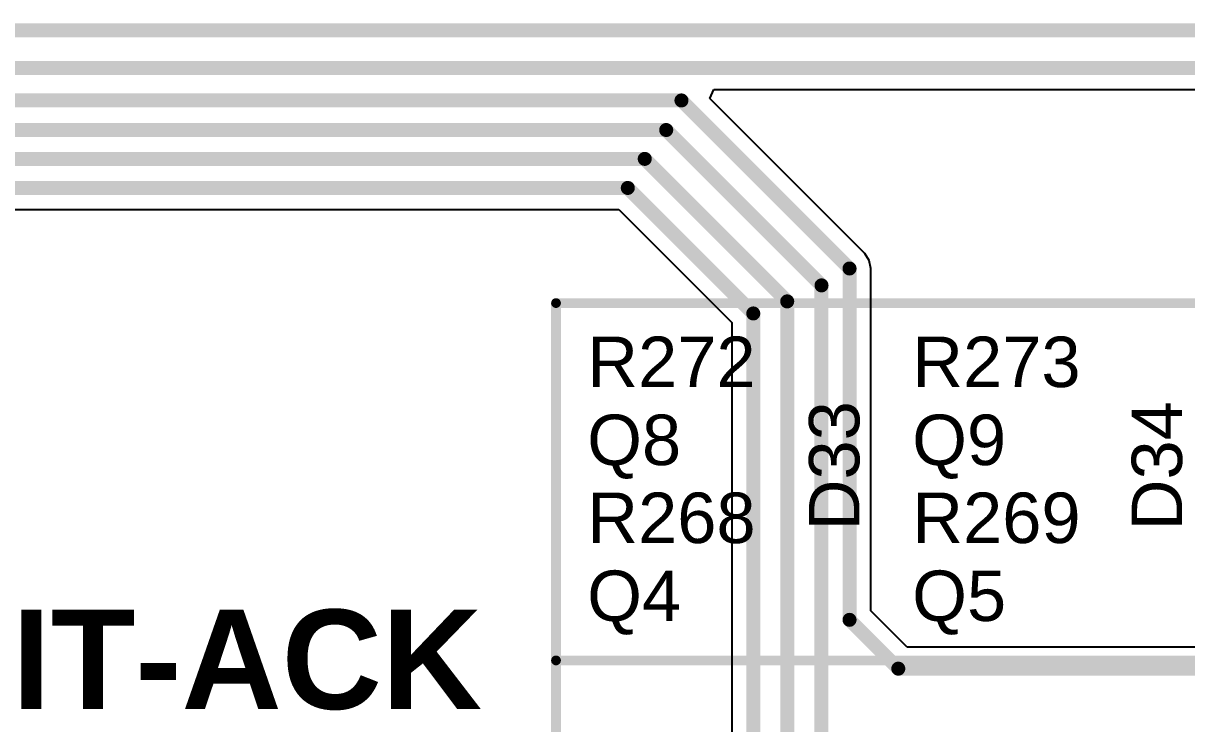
# Model space of a CAD drawing. Header units: inches. Extents: x -11 to 5379, y 0 to 5429.
# Drawn here: x 222.88 to 243.97, y 40.76 to 53.46 of the extents above; entities that cross this region are included whole.
import ezdxf

# ---------------------------------------------------------------- set-up
doc = ezdxf.new("R2010")
doc.units = ezdxf.units.IN
doc.layers.add('Top Layer', color=1, linetype='Continuous')
doc.layers.add('Top Overlay', color=2, linetype='Continuous')
doc.styles.add('Arial', font='', dxfattribs={"height": 0.2})
doc.styles.add('Arial_Bold', font='', dxfattribs={"height": 0.2})
doc.styles.get('Arial').set_extended_font_data('Arial')
doc.styles.get('Arial_Bold').set_extended_font_data('Arial', bold=True)

msp = doc.modelspace()

# ---------------------------------------------------------------- linework, layer by layer
at = {"layer": 'Top Layer'}
for p, q in [((235.328, 52.093), (235.396, 52.257)), ((235.396, 52.257), (249.416, 52.257)), ((238.133, 49.289), (235.328, 52.093)), ((206.187, 50.085), (233.678, 50.085)), ((233.678, 50.085), (235.725, 48.038)), ((238.217, 49.162), (238.133, 49.289)), ((238.247, 49.014), (238.217, 49.162)), ((238.247, 42.807), (238.247, 49.014)), ((235.725, 48.038), (235.725, 35.274)), ((238.904, 42.149), (238.247, 42.807)), ((251.143, 42.149), (238.904, 42.149))]:
    msp.add_line(p, q, dxfattribs=at)
for points in [[(185.244, 53.332, 0.254, 0.254, 0), (249.843, 53.332, 0.254, 0.254, 0)], [(184.481, 52.646, 0.254, 0.254, 0), (249.577, 52.646, 0.254, 0.254, 0)], [(174.163, 52.06, 0.254, 0.254, 0), (234.812, 52.06, 0.254, 0.254, 0)], [(234.812, 52.06, 0.254, 0.254, 0), (237.858, 49.014, 0.254, 0.254, 0)], [(173.875, 51.524, 0.254, 0.254, 0), (234.534, 51.524, 0.254, 0.254, 0)], [(234.534, 51.524, 0.254, 0.254, 0), (237.35, 48.708, 0.254, 0.254, 0)], [(182.526, 51.001, 0.254, 0.254, 0), (234.145, 51.001, 0.254, 0.254, 0)], [(234.145, 51.001, 0.254, 0.254, 0), (236.728, 48.418, 0.254, 0.254, 0)], [(182.91, 50.474, 0.254, 0.254, 0), (233.839, 50.474, 0.254, 0.254, 0)], [(233.839, 50.474, 0.254, 0.254, 0), (236.114, 48.199, 0.254, 0.254, 0)], [(237.858, 42.646, 0.254, 0.254, 0), (237.858, 49.014, 0.254, 0.254, 0)], [(237.35, 35.099, 0.254, 0.254, 0), (237.35, 48.708, 0.254, 0.254, 0)], [(236.728, 34.96, 0.254, 0.254, 0), (236.728, 48.418, 0.254, 0.254, 0)], [(236.114, 35.114, 0.254, 0.254, 0), (236.114, 48.199, 0.254, 0.254, 0)], [(237.858, 42.646, 0.254, 0.254, 0), (238.743, 41.761, 0.254, 0.254, 0)], [(238.743, 41.761, 0.254, 0.254, 0), (251.143, 41.761, 0.254, 0.254, 0)]]:
    msp.add_lwpolyline(points, format="xyseb", dxfattribs=at)
for points in [[(234.748, 52.06, 0.127, 0.127, 1), (234.875, 52.06, 0.127, 0.127, 1)], [(234.748, 52.06, 0.127, 0.127, 1), (234.875, 52.06, 0.127, 0.127, 1)], [(234.471, 51.524, 0.127, 0.127, 1), (234.598, 51.524, 0.127, 0.127, 1)], [(234.471, 51.524, 0.127, 0.127, 1), (234.598, 51.524, 0.127, 0.127, 1)], [(234.082, 51.001, 0.127, 0.127, 1), (234.209, 51.001, 0.127, 0.127, 1)], [(234.082, 51.001, 0.127, 0.127, 1), (234.209, 51.001, 0.127, 0.127, 1)], [(233.775, 50.474, 0.127, 0.127, 1), (233.902, 50.474, 0.127, 0.127, 1)], [(233.775, 50.474, 0.127, 0.127, 1), (233.902, 50.474, 0.127, 0.127, 1)], [(237.795, 49.014, 0.127, 0.127, 1), (237.922, 49.014, 0.127, 0.127, 1)], [(237.795, 49.014, 0.127, 0.127, 1), (237.922, 49.014, 0.127, 0.127, 1)], [(237.287, 48.708, 0.127, 0.127, 1), (237.414, 48.708, 0.127, 0.127, 1)], [(237.287, 48.708, 0.127, 0.127, 1), (237.414, 48.708, 0.127, 0.127, 1)], [(236.665, 48.418, 0.127, 0.127, 1), (236.792, 48.418, 0.127, 0.127, 1)], [(236.665, 48.418, 0.127, 0.127, 1), (236.792, 48.418, 0.127, 0.127, 1)], [(236.05, 48.199, 0.127, 0.127, 1), (236.177, 48.199, 0.127, 0.127, 1)], [(236.05, 48.199, 0.127, 0.127, 1), (236.177, 48.199, 0.127, 0.127, 1)], [(237.795, 42.646, 0.127, 0.127, 1), (237.922, 42.646, 0.127, 0.127, 1)], [(237.795, 42.646, 0.127, 0.127, 1), (237.922, 42.646, 0.127, 0.127, 1)], [(238.679, 41.761, 0.127, 0.127, 1), (238.806, 41.761, 0.127, 0.127, 1)], [(238.679, 41.761, 0.127, 0.127, 1), (238.806, 41.761, 0.127, 0.127, 1)]]:
    msp.add_lwpolyline(points, format="xyseb", close=True, dxfattribs=at)
at = {"layer": 'Top Overlay'}
for points in [[(232.537, 48.387, 0.178, 0.178, 0), (256.057, 48.387, 0.178, 0.178, 0)], [(232.537, 41.91, 0.178, 0.178, 0), (232.537, 48.387, 0.178, 0.178, 0)], [(232.537, 41.91, 0.178, 0.178, 0), (256.057, 41.91, 0.178, 0.178, 0)], [(232.537, 32.997, 0.178, 0.178, 0), (232.537, 41.91, 0.178, 0.178, 0)]]:
    msp.add_lwpolyline(points, format="xyseb", dxfattribs=at)
for points in [[(232.493, 48.387, 0.0889, 0.0889, 1), (232.581, 48.387, 0.0889, 0.0889, 1)], [(232.493, 48.387, 0.0889, 0.0889, 1), (232.581, 48.387, 0.0889, 0.0889, 1)], [(232.493, 41.91, 0.0889, 0.0889, 1), (232.581, 41.91, 0.0889, 0.0889, 1)], [(232.493, 41.91, 0.0889, 0.0889, 1), (232.581, 41.91, 0.0889, 0.0889, 1)], [(232.493, 41.91, 0.0889, 0.0889, 1), (232.581, 41.91, 0.0889, 0.0889, 1)]]:
    msp.add_lwpolyline(points, format="xyseb", close=True, dxfattribs=at)

# ---------------------------------------------------------------- texts
for s, height, style, p in [('R272', 0.9144, 'Arial', (233.102, 46.865)), ('R273', 0.9144, 'Arial', (238.994, 46.865)), ('Q8', 0.9144, 'Arial', (233.102, 45.451)), ('Q9', 0.9144, 'Arial', (238.994, 45.451)), ('R268', 0.9144, 'Arial', (233.102, 44.038)), ('R269', 0.9144, 'Arial', (238.994, 44.038)), ('Q4', 0.9144, 'Arial', (233.102, 42.625)), ('Q5', 0.9144, 'Arial', (238.994, 42.625)), ('WAIT-ACK', 1.8, 'Arial_Bold', (218.488, 41.03))]:
    msp.add_text(s, height=height, dxfattribs=dict(at, style=style)).set_placement(p)
at = {"layer": 'Top Overlay', "style": 'Arial'}
for s, p in [('D33', (238.037, 44.267)), ('D34', (243.888, 44.267))]:
    msp.add_text(s, height=0.9144, rotation=90, dxfattribs=at).set_placement(p)

doc.saveas('drawing.dxf')
